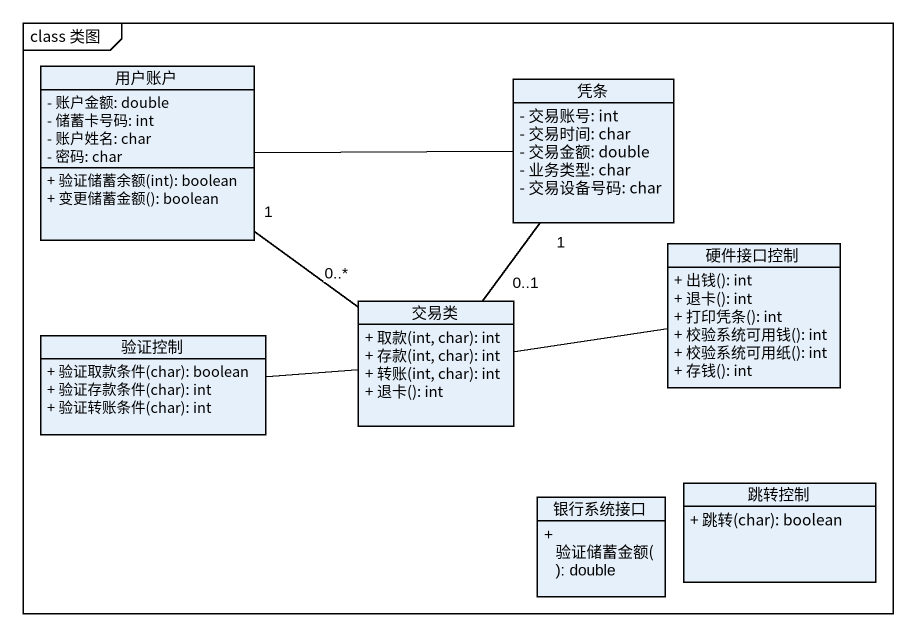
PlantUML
@startuml
mainframe class 类图
hide circle
hide empty members
skinparam classAttributeIconSize 0
class 用户账户 {
  - 账户金额: double
  - 储蓄卡号码: int
  - 账户姓名: char
  - 密码: char
  + 验证储蓄余额(int): boolean
  + 变更储蓄金额(): boolean
}
class 凭条 {
  - 交易账号: int
  - 交易时间: char
  - 交易金额: double
  - 业务类型: char
  - 交易设备号码: char
}
class 硬件接口控制 {
  + 出钱(): int
  + 退卡(): int
  + 打印凭条(): int
  + 校验系统可用钱(): int
  + 校验系统可用纸(): int
  + 存钱(): int
}
class 交易类 {
  + 取款(int, char): int
  + 存款(int, char): int
  + 转账(int, char): int
  + 退卡(): int
}
class 验证控制 {
  + 验证取款条件(char): boolean
  + 验证存款条件(char): int
  + 验证转账条件(char): int
}
class 银行系统接口 {
  + 验证储蓄金额(): double
}
class 跳转控制 {
  + 跳转(char): boolean
}
用户账户 -right- 凭条
用户账户 "1" -- "0..*" 交易类
凭条 "1" -- "0..1" 交易类
交易类 -right- 硬件接口控制
交易类 -left- 验证控制
@enduml
